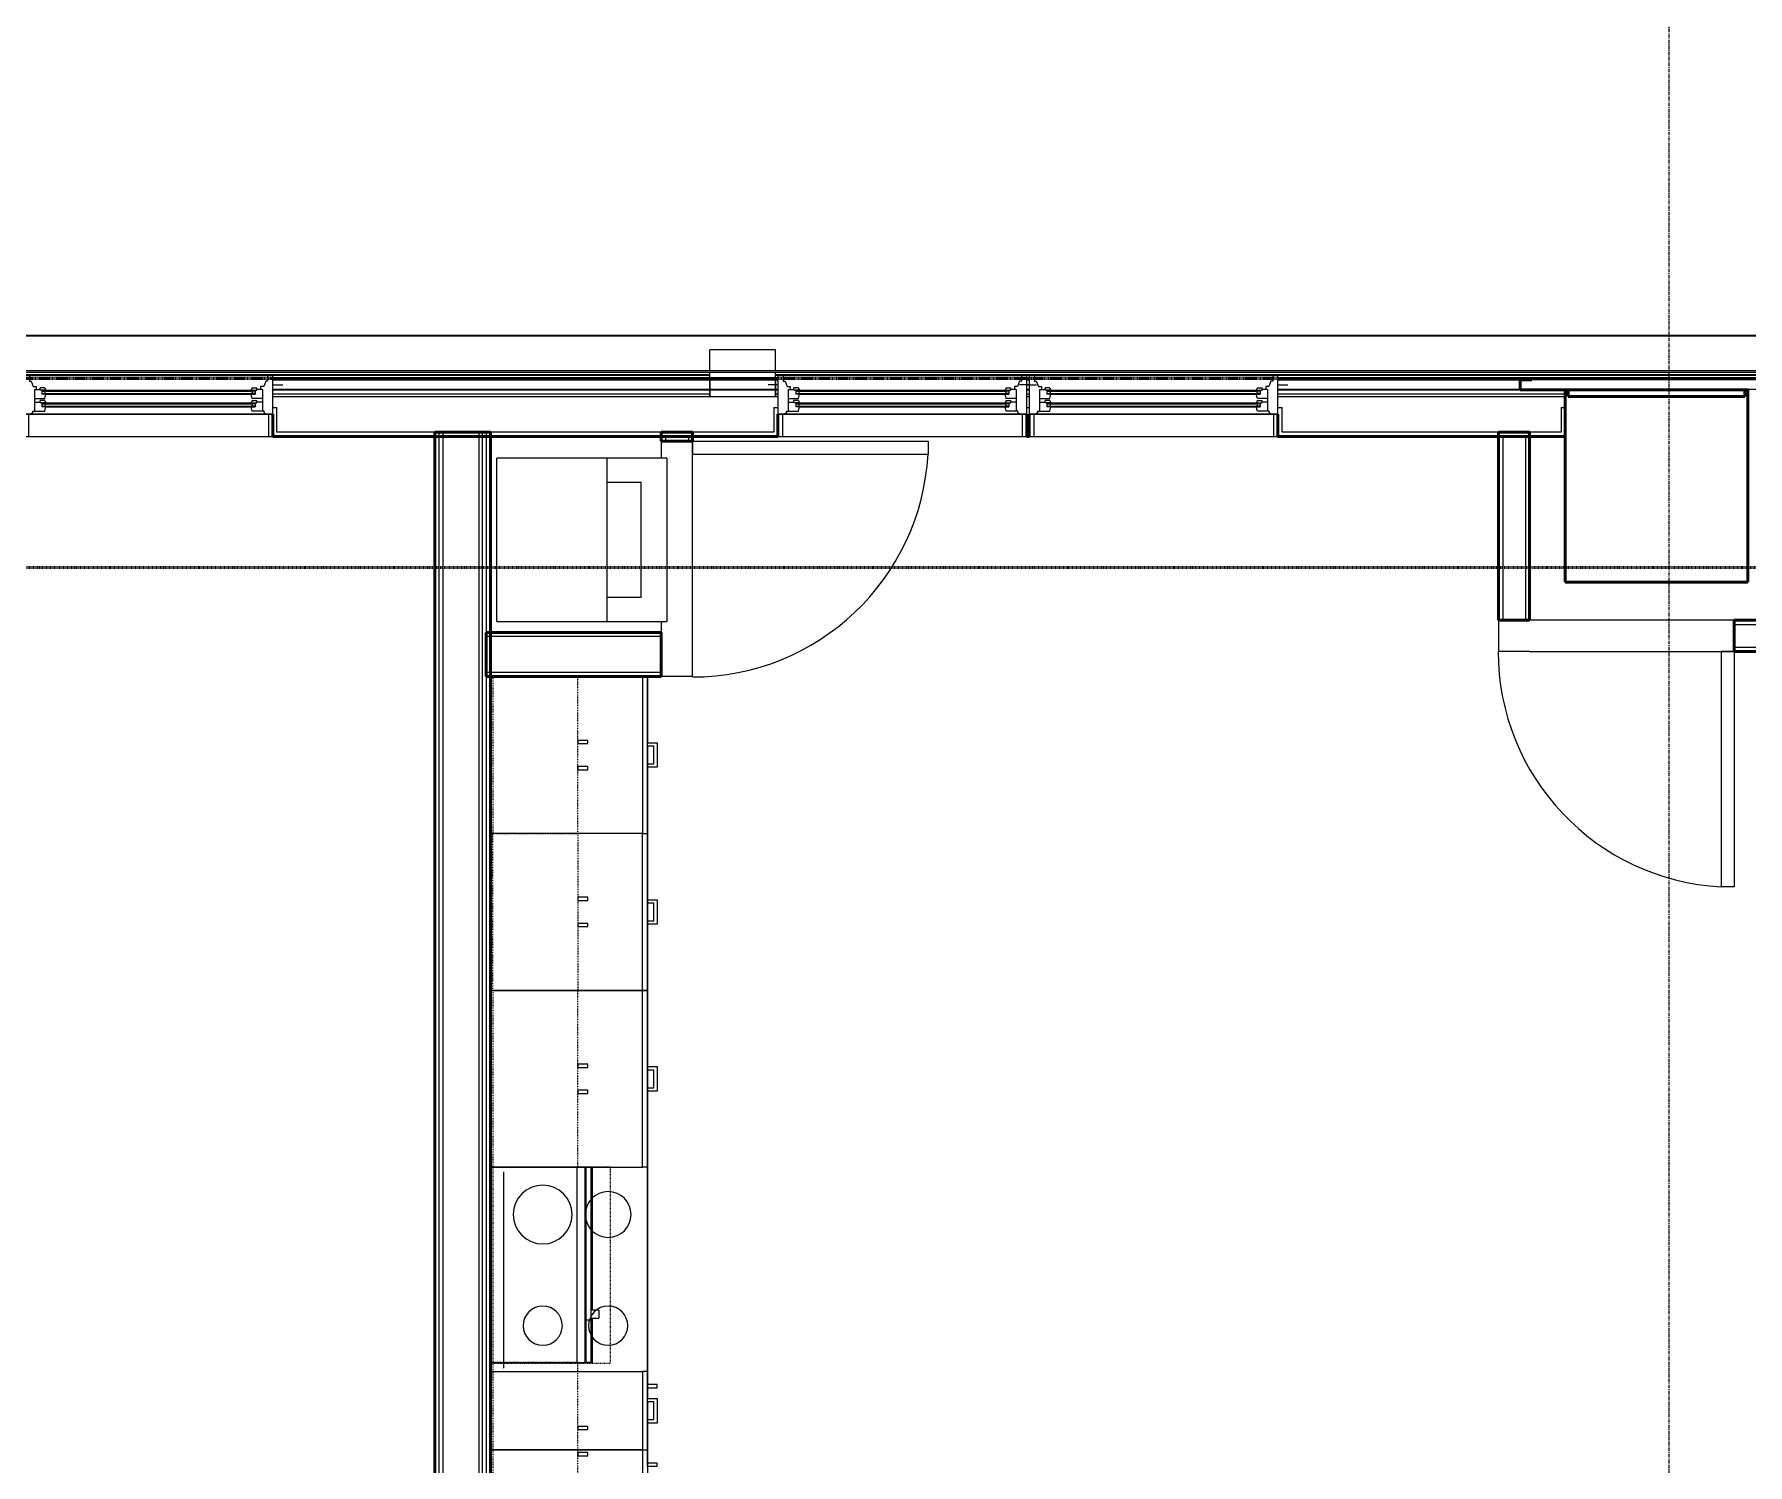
# Model space of a CAD drawing. Header units: inches. Extents: x -4218 to -1830, y 9767 to 12426.
# Drawn here: x -3404.2 to -3142.3, y 11952.5 to 12171.2 of the extents above; entities that cross this region are included whole.
import ezdxf

# ---------------------------------------------------------------- set-up
doc = ezdxf.new("R2010")
doc.units = ezdxf.units.IN
doc.header["$MEASUREMENT"] = 0
for name, pattern in [('Dash', [0.25, 0.125, -0.125]), ('Dash 1_16_', [0.125, 0.0625, -0.0625]), ('Grid Line 1_2_', [0.875, 0.5, -0.125, 0.125, -0.125]), ('Overhead', [0.15625, 0.09375, -0.0625])]:
    doc.linetypes.add(name, pattern=pattern)
for name, color, linetype, lineweight in [('0-1', 7, 'Continuous', 5), ('0-2', 10, 'Continuous', 9), ('A-DOOR-1', 10, 'Continuous', 9), ('A-DOOR-2', 50, 'Continuous', 20), ('A-GENM', 5, 'Continuous', 9), ('A-GENM-6', 5, 'Continuous', 50), ('A-GLAZ-1', 151, 'Continuous', 9), ('A-GLAZ-2', 151, 'Continuous', 20), ('A-GLAZ-3', 151, 'Continuous', 50), ('A-WALL', 113, 'Continuous', 13), ('A-WALL-1', 7, 'Continuous', 50), ('A-WALL-2', 250, 'Continuous', 13), ('A-WALL-3', 10, 'Continuous', 9), ('A-WALL-4', 252, 'Continuous', 9), ('A-WALL-7', 113, 'Continuous', 9), ('A-WALL-8', 113, 'Continuous', 50), ('C-PROP-LINE-1', 91, 'Dash 1_16_', 50), ('I-WALL-1', 7, 'Continuous', 50), ('P-SANR-FIXT-1', 10, 'Continuous', 9), ('Q-CASE-1', 253, 'Continuous', 9), ('Q-CASE-2', 252, 'Continuous', 9), ('Q-CASE-3', 10, 'Continuous', 9), ('Q-CASE-4', 252, 'Dash', 9), ('Q-CASE-5', 253, 'Dash', 9), ('Q-CASE-6', 254, 'Continuous', 9), ('Q-SPCQ-1', 10, 'Continuous', 9), ('Q-SPCQ-2', 91, 'Overhead', 9), ('S-GRID-1', 1, 'Grid Line 1_2_', 9)]:
    doc.layers.add(name, color=color, linetype=linetype, lineweight=lineweight)

# ---------------------------------------------------------------- blocks, each defined once
blk = doc.blocks.new('SWING - SINGLE - FLUSH - 36_ x 80_ - OFFSET PIVOT DOOR AT MAGIC PAK AND WASHER_DRYER-3199415-BACKGROUND - RCP - 3RD FLOOR')
at = {"layer": 'A-DOOR-1'}
blk.add_arc((18, -2.37), 36.07, 180, 266.8211, dxfattribs=at)
at = {"layer": 'A-DOOR-2'}
for p, q in [((16, -2.37), (16, -38.39)), ((18, -2.37), (16, -2.37)), ((18, -2.37), (18, -38.39)), ((18, -38.39), (16, -38.39))]:
    blk.add_line(p, q, dxfattribs=at)
blk = doc.blocks.new('Range - 24_ x 30_-2806124-BACKGROUND - RCP - 3RD FLOOR')
at = {"layer": 'Q-SPCQ-1'}
blk.add_line((0, -22), (30, -22), dxfattribs=at)
for centre, radius, start, end in [((6.5, -6), 3.5, 360, 180), ((23.5, -6), 3, 0, 180), ((6.5, -6), 3.5, 180, 0), ((23.5, -6), 3, 180, 0), ((6.5, -16), 4.5, 0, 180), ((23.5, -16), 3, 360, 180), ((6.5, -16), 4.5, 180, 0), ((23.5, -16), 3, 180, 0)]:
    blk.add_arc(centre, radius, start, end, dxfattribs=at)
blk = doc.blocks.new('Stacked Washer and Dryer - 26_x25_ - Private-1372850-BACKGROUND - RCP - 3RD FLOOR')
at = {"layer": 'P-SANR-FIXT-1'}
for p, q in [((26, 12.5), (0, 12.5)), ((0, -12.5), (0, 12.5)), ((16.90625, -12.5), (16.90625, 12.5)), ((26, 12.5), (26, -12.5)), ((22.09375, 8.75), (16.90625, 8.75)), ((22.09375, -8.75), (22.09375, 8.75)), ((16.90625, -8.75), (22.09375, -8.75)), ((0, -12.5), (26, -12.5))]:
    blk.add_line(p, q, dxfattribs=at)
blk = doc.blocks.new('30quot_MicrowaveVent_11166 - 70cm miele oven-V12-BACKGROUND - RCP - 3RD FLOOR')
at = {"layer": 'Q-CASE-1'}
for p, q in [((-14.2, 0.38), (-14.2, 0)), ((15.68, 0), (15.68, 0.38))]:
    blk.add_line(p, q, dxfattribs=at)
at = {"layer": 'Q-CASE-2'}
for p, q in [((8.88, 16.6), (7.69, 16.6)), ((7.69, 16.55), (7.69, 15.39)), ((8.88, 15.39), (8.88, 16.55)), ((7.69, 15.6), (-14.2, 15.6)), ((-14.2, 15.6), (-14.2, 15.39)), ((9.18, 15.39), (-14.2, 15.39)), ((-14.2, 15.39), (-14.2, 14.61)), ((-14.2, 14.61), (9.18, 14.61)), ((-14.2, 14.49), (-14.2, 13.23)), ((15.68, 14.49), (-14.2, 14.49)), ((-14.2, 13.23), (-14.2, 0.38)), ((-14.2, 13.23), (15.68, 13.23)), ((15.68, 15.6), (8.88, 15.6)), ((9.18, 15.39), (9.18, 14.61)), ((15.68, 15.39), (9.18, 15.39)), ((9.18, 15.39), (9.18, 14.61)), ((9.18, 14.61), (15.68, 14.61)), ((15.68, 15.39), (15.68, 15.6)), ((15.68, 15.39), (15.68, 14.61)), ((15.68, 13.23), (15.68, 14.49)), ((15.68, 0.38), (15.68, 13.23))]:
    blk.add_line(p, q, dxfattribs=at)
at = {"layer": 'Q-CASE-6'}
blk.add_line((-14.2, 0), (15.68, 0), dxfattribs=at)
blk = doc.blocks.new('Base Cabinet 3 Drawer 230 - Base Cabinet 3 Drawer 230 27_-2602705-BACKGROUND - RCP - 3RD FLOOR')
at = {"layer": 'Q-CASE-3'}
for p, q in [((-12.76, 24), (14.24, 24)), ((-12.76, 23.25), (-12.76, 24)), ((-1.14, 24), (-1.14, 25.5)), ((-1.14, 25.5), (2.61, 25.5)), ((-1.14, 24), (-0.64, 24)), ((2.11, 25), (-0.64, 25)), ((-0.64, 24), (-0.64, 25)), ((2.11, 24), (2.11, 25)), ((2.61, 24), (2.11, 24)), ((2.61, 25.5), (2.61, 24)), ((14.24, 24), (14.24, 23.25)), ((14.24, 23.25), (-12.76, 23.25)), ((-12.76, 23.25), (-12.76, 0)), ((14.24, 0), (14.24, 23.25)), ((-12.76, 0), (14.24, 0))]:
    blk.add_line(p, q, dxfattribs=at)
blk = doc.blocks.new('Base Cabinet 3 Drawer 230 - Base Cabinet 3 Drawer 230 24_-2578604-BACKGROUND - RCP - 3RD FLOOR')
at = {"layer": 'Q-CASE-3'}
for p, q in [((-11.26, 24), (12.74, 24)), ((-11.26, 23.25), (-11.26, 24)), ((-1.14, 24), (-1.14, 25.5)), ((-1.14, 25.5), (2.61, 25.5)), ((-1.14, 24), (-0.64, 24)), ((2.11, 25), (-0.64, 25)), ((-0.64, 24), (-0.64, 25)), ((2.11, 24), (2.11, 25)), ((2.61, 24), (2.11, 24)), ((2.61, 25.5), (2.61, 24)), ((12.74, 24), (12.74, 23.25)), ((12.74, 23.25), (-11.26, 23.25)), ((-11.26, 23.25), (-11.26, 0)), ((12.74, 0), (12.74, 23.25)), ((-11.26, 0), (12.74, 0))]:
    blk.add_line(p, q, dxfattribs=at)
blk = doc.blocks.new('Single Door 1 Drawer 211 - 211 Base Cabinet Single Door1 Drawer 12_-2706434-BACKGROUND - RCP - 3RD FLOOR')
at = {"layer": 'Q-CASE-3'}
for p, q in [((-11.26, -23.25), (-11.26, 0)), ((-11.26, 0), (0.74, 0)), ((0.74, 0), (0.74, -23.25)), ((-11.26, -23.25), (-11.26, -24)), ((0.74, -23.25), (-11.26, -23.25)), ((0.74, -24), (0.74, -23.25)), ((-11.26, -24), (0.74, -24)), ((-6.64, -24), (-7.14, -24)), ((-7.14, -25.5), (-7.14, -24)), ((-3.39, -25.5), (-7.14, -25.5)), ((-6.64, -25), (-6.64, -24)), ((-6.64, -25), (-3.89, -25)), ((-3.89, -25), (-3.89, -24)), ((-3.89, -24), (-3.39, -24)), ((-3.39, -24), (-3.39, -25.5)), ((-1.27, -24), (-1.76, -24)), ((-1.76, -24), (-1.76, -25.5)), ((-1.76, -25.5), (-1.27, -25.5)), ((-1.27, -25.5), (-1.27, -24))]:
    blk.add_line(p, q, dxfattribs=at)
blk = doc.blocks.new('Base Cabinet Corner 197 - Base Cabinet Corner 197-2565125-BACKGROUND - RCP - 3RD FLOOR')
at = {"layer": 'Q-CASE-3'}
for p, q in [((-23.26, 0), (12.74, 0)), ((-23.26, -36), (-23.26, 0)), ((12.74, 0), (12.74, -24)), ((0.74, -23.25), (0.74, -36)), ((12.74, -23.25), (0.74, -23.25)), ((0.74, -23.25), (0.74, -24)), ((0.74, -24), (0.74, -36)), ((12.74, -24), (0.74, -24)), ((10.73, -24), (10.24, -24)), ((10.24, -24), (10.24, -25.5)), ((10.24, -25.5), (10.73, -25.5)), ((10.73, -25.5), (10.73, -24)), ((2.23, -33.51), (0.73, -33.51)), ((0.73, -33.51), (0.73, -34)), ((0.73, -34), (2.23, -34)), ((2.23, -34), (2.23, -33.51)), ((0.74, -36), (-23.26, -36))]:
    blk.add_line(p, q, dxfattribs=at)
blk = doc.blocks.new('Base Cabinet 3 Drawer 230 - Base Cabinet 3 Drawer 230 24_-2554933-BACKGROUND - RCP - 3RD FLOOR')
at = {"layer": 'Q-CASE-3'}
for p, q in [((-11.26, -23.25), (-11.26, 0)), ((-11.26, 0), (12.74, 0)), ((12.74, 0), (12.74, -23.25)), ((-11.26, -23.25), (-11.26, -24)), ((12.74, -23.25), (-11.26, -23.25)), ((12.74, -24), (12.74, -23.25)), ((-11.26, -24), (12.74, -24)), ((-0.64, -24), (-1.14, -24)), ((-1.14, -25.5), (-1.14, -24)), ((2.61, -25.5), (-1.14, -25.5)), ((-0.64, -25), (-0.64, -24)), ((-0.64, -25), (2.11, -25)), ((2.11, -25), (2.11, -24)), ((2.11, -24), (2.61, -24)), ((2.61, -24), (2.61, -25.5))]:
    blk.add_line(p, q, dxfattribs=at)
blk = doc.blocks.new('300 Series Wall Hung Cabinet_302 - 27_ X 24_-2768166-BACKGROUND - RCP - 3RD FLOOR')
at = {"layer": 'Q-CASE-2'}
for p, q in [((-1.76, -13.19), (-2.25, -13.19)), ((-2.25, -13.19), (-2.25, -14.69)), ((-2.25, -14.69), (-1.76, -14.69)), ((-1.76, -14.69), (-1.76, -13.19)), ((2.24, -13.19), (1.75, -13.19)), ((1.75, -13.19), (1.75, -14.69)), ((1.75, -14.69), (2.24, -14.69)), ((2.24, -14.69), (2.24, -13.19))]:
    blk.add_line(p, q, dxfattribs=at)
at = {"layer": 'Q-CASE-4'}
for p, q in [((-13.5, -0.19), (-13.5, -13.19)), ((13.5, -13.19), (13.5, -0.19)), ((-13.5, -13.19), (13.5, -13.19))]:
    blk.add_line(p, q, dxfattribs=at)
at = {"layer": 'Q-CASE-5'}
blk.add_line((13.5, -0.19), (-13.5, -0.19), dxfattribs=at)
blk = doc.blocks.new('300 Series Wall Hung Cabinet_302 - 24_ X 24_-2590484-BACKGROUND - RCP - 3RD FLOOR')
at = {"layer": 'Q-CASE-2'}
for p, q in [((-1.76, 14.69), (-2.25, 14.69)), ((-2.25, 14.69), (-2.25, 13.19)), ((-2.25, 13.19), (-1.76, 13.19)), ((-1.76, 13.19), (-1.76, 14.69)), ((2.24, 14.69), (1.75, 14.69)), ((1.75, 14.69), (1.75, 13.19)), ((1.75, 13.19), (2.24, 13.19)), ((2.24, 13.19), (2.24, 14.69))]:
    blk.add_line(p, q, dxfattribs=at)
at = {"layer": 'Q-CASE-4'}
for p, q in [((-12, 0.19), (-12, 13.19)), ((-12, 13.19), (12, 13.19)), ((12, 13.19), (12, 0.19))]:
    blk.add_line(p, q, dxfattribs=at)
at = {"layer": 'Q-CASE-5'}
blk.add_line((12, 0.19), (-12, 0.19), dxfattribs=at)
blk = doc.blocks.new('300 Series Wall Hung Cabinet_302 - 24_ X 24_-V73-BACKGROUND - RCP - 3RD FLOOR')
at = {"layer": 'Q-CASE-2'}
for p, q in [((-1.76, -13.19), (-2.25, -13.19)), ((-2.25, -13.19), (-2.25, -14.69)), ((-2.25, -14.69), (-1.76, -14.69)), ((-1.76, -14.69), (-1.76, -13.19)), ((2.24, -13.19), (1.75, -13.19)), ((1.75, -13.19), (1.75, -14.69)), ((1.75, -14.69), (2.24, -14.69)), ((2.24, -14.69), (2.24, -13.19))]:
    blk.add_line(p, q, dxfattribs=at)
at = {"layer": 'Q-CASE-4'}
for p, q in [((-12, -0.19), (-12, -13.19)), ((12, -13.19), (12, -0.19)), ((-12, -13.19), (12, -13.19))]:
    blk.add_line(p, q, dxfattribs=at)
at = {"layer": 'Q-CASE-5'}
blk.add_line((12, -0.19), (-12, -0.19), dxfattribs=at)
blk = doc.blocks.new('300 Series Wall Hung Cabinet_302 - 24_ X 24_-V75-BACKGROUND - RCP - 3RD FLOOR')
at = {"layer": 'Q-CASE-2'}
for p, q in [((-1.76, -13.19), (-2.25, -13.19)), ((-2.25, -13.19), (-2.25, -14.69)), ((-2.25, -14.69), (-1.76, -14.69)), ((-1.76, -14.69), (-1.76, -13.19)), ((2.24, -13.19), (1.75, -13.19)), ((1.75, -13.19), (1.75, -14.69)), ((1.75, -14.69), (2.24, -14.69)), ((2.24, -14.69), (2.24, -13.19))]:
    blk.add_line(p, q, dxfattribs=at)
at = {"layer": 'Q-CASE-4'}
for p, q in [((-12, -0.19), (-12, -13.19)), ((-12, -13.19), (12, -13.19))]:
    blk.add_line(p, q, dxfattribs=at)
at = {"layer": 'Q-CASE-5'}
for p, q in [((12, -0.19), (-12, -0.19)), ((12, -13.19), (12, -0.19))]:
    blk.add_line(p, q, dxfattribs=at)
blk = doc.blocks.new('Range_Hood_386 - 30_ Wide-V80-BACKGROUND - RCP - 3RD FLOOR')
at = {"layer": 'Q-SPCQ-2'}
for p, q in [((15, 6), (-15, 6)), ((-15, 6), (-15, -12)), ((15, -12), (15, 6)), ((-15, -12), (15, -12))]:
    blk.add_line(p, q, dxfattribs=at)
blk = doc.blocks.new('CTR - 1st Phase - Unit Layouts_rvt-1-BACKGROUND - RCP - 3RD FLOOR')
at = {"layer": 'A-WALL-1'}
for p, q in [((-3308.35, 12109), (-3308.35, 12110.34)), ((-3308.35, 12110.34), (-3307.72, 12110.34)), ((-3303.6, 12109), (-3308.35, 12109)), ((-3307.72, 12110.34), (-3304.22, 12110.34)), ((-3304.22, 12110.34), (-3303.6, 12110.34)), ((-3303.6, 12110.34), (-3303.6, 12109)), ((-3180.4, 12081.6), (-3180.4, 12110.34)), ((-3180.4, 12110.34), (-3179.77, 12110.34)), ((-3179.77, 12110.34), (-3176.27, 12110.34)), ((-3176.27, 12110.34), (-3175.65, 12110.34)), ((-3175.65, 12110.34), (-3175.65, 12081.6)), ((-3335.1, 12079.75), (-3308.35, 12079.75)), ((-3335.1, 12073), (-3335.1, 12079.75)), ((-3308.35, 12079.75), (-3308.35, 12073)), ((-3175.65, 12081.6), (-3180.4, 12081.6)), ((-3144.4, 12076.85), (-3144.4, 12081.6)), ((-3144.4, 12081.6), (-3140.12, 12081.6)), ((-3140.12, 12076.85), (-3144.4, 12076.85)), ((-3308.35, 12073), (-3335.1, 12073))]:
    blk.add_line(p, q, dxfattribs=at)
at = {"layer": 'A-WALL-2'}
for p, q in [((-3307.72, 12109.71), (-3304.22, 12109.71)), ((-3307.72, 12109.71), (-3307.72, 12109)), ((-3304.22, 12109.71), (-3304.22, 12109)), ((-3179.77, 12109.71), (-3179.77, 12081.6)), ((-3179.77, 12109.71), (-3176.27, 12109.71)), ((-3176.27, 12109.71), (-3176.27, 12081.6)), ((-3144.4, 12080.97), (-3140.75, 12080.97)), ((-3308.35, 12079.13), (-3335.1, 12079.13)), ((-3144.4, 12077.47), (-3140.75, 12077.47)), ((-3308.35, 12073.63), (-3335.1, 12073.63))]:
    blk.add_line(p, q, dxfattribs=at)
at = {"layer": 'A-WALL-3'}
for p, q in [((-3308.35, 12109), (-3308.35, 12106.4)), ((-3303.6, 12073), (-3303.6, 12109)), ((-3308.35, 12081.4), (-3308.35, 12079.75)), ((-3180.4, 12081.6), (-3180.4, 12076.85)), ((-3144.4, 12081.6), (-3175.65, 12081.6)), ((-3175.65, 12076.85), (-3180.4, 12076.85)), ((-3175.65, 12076.85), (-3144.4, 12076.85)), ((-3303.6, 12073), (-3308.35, 12073))]:
    blk.add_line(p, q, dxfattribs=at)
at = {"layer": 'A-WALL-4'}
for p, q in [((-3303.6, 12109), (-3308.35, 12109)), ((-3308.35, 12079.75), (-3308.35, 12073)), ((-3175.65, 12081.6), (-3180.4, 12081.6)), ((-3144.4, 12076.85), (-3144.4, 12081.6))]:
    blk.add_line(p, q, dxfattribs=at)
at = {"layer": 'A-WALL-7'}
for p, q in [((-3334.47, 12073), (-3334.47, 11918.75)), ((-3310.47, 12073), (-3334.47, 12073)), ((-3334.47, 11918.75), (-3334.47, 12073)), ((-3334.47, 12073), (-3310.47, 12073)), ((-3310.47, 12062.88), (-3310.47, 12073)), ((-3310.47, 12073), (-3310.47, 12062.88)), ((-3310.47, 12062.38), (-3310.47, 12062.88)), ((-3310.47, 12059.63), (-3310.47, 12062.38)), ((-3310.47, 12062.38), (-3310.47, 12059.63)), ((-3310.47, 12059.13), (-3310.47, 12059.63)), ((-3310.47, 12038.88), (-3310.47, 12059.13)), ((-3310.47, 12059.13), (-3310.47, 12038.88)), ((-3310.47, 12038.38), (-3310.47, 12038.88)), ((-3310.47, 12035.63), (-3310.47, 12038.38)), ((-3310.47, 12038.38), (-3310.47, 12035.63)), ((-3310.47, 12035.13), (-3310.47, 12035.63)), ((-3310.47, 12013.38), (-3310.47, 12035.13)), ((-3310.47, 12035.13), (-3310.47, 12013.38)), ((-3310.47, 12012.88), (-3310.47, 12013.38)), ((-3310.47, 12010.13), (-3310.47, 12012.88)), ((-3310.47, 12012.88), (-3310.47, 12010.13)), ((-3310.47, 12009.63), (-3310.47, 12010.13)), ((-3310.47, 11964.73), (-3310.47, 12009.63)), ((-3310.47, 12009.63), (-3310.47, 11964.73)), ((-3310.47, 11964.25), (-3310.47, 11964.73)), ((-3310.47, 11962.62), (-3310.47, 11964.25)), ((-3310.47, 11964.25), (-3310.47, 11962.62)), ((-3310.47, 11962.12), (-3310.47, 11962.62)), ((-3310.47, 11959.37), (-3310.47, 11962.12)), ((-3310.47, 11962.12), (-3310.47, 11959.37)), ((-3310.47, 11958.87), (-3310.47, 11959.37)), ((-3310.47, 11952.73), (-3310.47, 11958.87)), ((-3310.47, 11958.87), (-3310.47, 11952.73)), ((-3310.47, 11952.25), (-3310.47, 11952.73))]:
    blk.add_line(p, q, dxfattribs=at)
at = {"layer": '0-2'}
for name, p, rotation in [('SWING - SINGLE - FLUSH - 36_ x 80_ - OFFSET PIVOT DOOR AT MAGIC PAK AND WASHER_DRYER-3199415-BACKGROUND - RCP - 3RD FLOOR', (-3305.97, 12091), 89.9999999999749), ('Base Cabinet 3 Drawer 230 - Base Cabinet 3 Drawer 230 24_-2554933-BACKGROUND - RCP - 3RD FLOOR', (-3334.47, 12060.26), 89.99999999994918), ('300 Series Wall Hung Cabinet_302 - 24_ X 24_-V75-BACKGROUND - RCP - 3RD FLOOR', (-3334.29, 12061), 89.99999999999456), ('Base Cabinet 3 Drawer 230 - Base Cabinet 3 Drawer 230 24_-2578604-BACKGROUND - RCP - 3RD FLOOR', (-3334.47, 12037.74), 270.0000000000388), ('300 Series Wall Hung Cabinet_302 - 24_ X 24_-2590484-BACKGROUND - RCP - 3RD FLOOR', (-3334.29, 12037), 269.9999999999945), ('Base Cabinet 3 Drawer 230 - Base Cabinet 3 Drawer 230 27_-2602705-BACKGROUND - RCP - 3RD FLOOR', (-3334.47, 12012.24), 270.0000000000388), ('300 Series Wall Hung Cabinet_302 - 27_ X 24_-2768166-BACKGROUND - RCP - 3RD FLOOR', (-3334.29, 12011.5), 89.99999999999456), ('30quot_MicrowaveVent_11166 - 70cm miele oven-V12-BACKGROUND - RCP - 3RD FLOOR', (-3334.47, 11983.8), 269.9999999999933), ('Range_Hood_386 - 30_ Wide-V80-BACKGROUND - RCP - 3RD FLOOR', (-3322.1, 11983), 269.9999999999571), ('Range - 24_ x 30_-2806124-BACKGROUND - RCP - 3RD FLOOR', (-3310.47, 11997.25), 270.0000000000229), ('Single Door 1 Drawer 211 - 211 Base Cabinet Single Door1 Drawer 12_-2706434-BACKGROUND - RCP - 3RD FLOOR', (-3334.47, 11966.01), 89.99999999994918), ('300 Series Wall Hung Cabinet_302 - 24_ X 24_-V73-BACKGROUND - RCP - 3RD FLOOR', (-3334.29, 11956.12), 89.99999999999456), ('Base Cabinet Corner 197 - Base Cabinet Corner 197-2565125-BACKGROUND - RCP - 3RD FLOOR', (-3334.47, 11942.01), 89.99999999994854)]:
    blk.add_blockref(name, p, dxfattribs=dict(at, rotation=rotation))
for name, p in [('Stacked Washer and Dryer - 26_x25_ - Private-1372850-BACKGROUND - RCP - 3RD FLOOR', (-3333.51, 12093.9)), ('SWING - SINGLE - FLUSH - 36_ x 80_ - OFFSET PIVOT DOOR AT MAGIC PAK AND WASHER_DRYER-3199415-BACKGROUND - RCP - 3RD FLOOR', (-3162.4, 12079.22))]:
    blk.add_blockref(name, p, dxfattribs=at)
blk = doc.blocks.new('CTR - 1st Phase - Common Walls_rvt-1-BACKGROUND - RCP - 3RD FLOOR')
at = {"layer": 'A-WALL-2'}
for p, q in [((-3342.35, 12110.34), (-3342.35, 11725.36)), ((-3341.72, 12110.34), (-3341.72, 11725.36)), ((-3336.22, 12110.34), (-3336.22, 11725.36)), ((-3335.72, 12110.34), (-3335.72, 11725.36)), ((-3335.1, 12110.34), (-3335.1, 11725.36))]:
    blk.add_line(p, q, dxfattribs=at)
at = {"layer": 'I-WALL-1'}
for p, q in [((-3342.97, 11849.86), (-3342.97, 12110.34)), ((-3342.97, 12110.34), (-3334.47, 12110.34)), ((-3334.47, 12110.34), (-3334.47, 11725.36))]:
    blk.add_line(p, q, dxfattribs=at)
blk = doc.blocks.new('Basic Wall _ EXT - FIBER CEMENT - LARGE - ___-2162455-BACKGROUND - RCP - 3RD FLOOR')
at = {"layer": 'A-WALL-7'}
for p, q in [((-2177.12, 12119.5), (-3861.63, 12119.5)), ((-2177.12, 12119.5), (-3861.63, 12119.5)), ((-2177.12, 12119.48), (-3861.62, 12119.48)), ((-2177.12, 12119.46), (-3861.6, 12119.46)), ((-2177.12, 12119.46), (-3861.6, 12119.46)), ((-2177.12, 12119.46), (-3861.59, 12119.46)), ((-3738.82, 12119.8), (-2067.55, 12119.8)), ((-3290.54, 12116.87), (-3367.71, 12116.87)), ((-3290.54, 12116.87), (-3367.71, 12116.87)), ((-3367.71, 12116.84), (-3290.54, 12116.84)), ((-3290.54, 12116.84), (-3367.71, 12116.84)), ((-3252.51, 12116.84), (-3252.14, 12116.84)), ((-3252.14, 12116.84), (-3252.51, 12116.84)), ((-3252.14, 12116.87), (-3252.5, 12116.87)), ((-3252.14, 12116.87), (-3252.5, 12116.87)), ((-3177.09, 12116.87), (-3214.11, 12116.87)), ((-3177.09, 12116.87), (-3214.11, 12116.87)), ((-3214.11, 12116.84), (-3177.09, 12116.84)), ((-3177.09, 12116.84), (-3214.11, 12116.84)), ((-3097.16, 12116.87), (-3177.09, 12116.87)), ((-3097.16, 12116.87), (-3177.09, 12116.87)), ((-3177.09, 12116.84), (-3170.2, 12116.84)), ((-3170.2, 12116.84), (-3177.09, 12116.84)), ((-3169.76, 12116.84), (-3170.2, 12116.84)), ((-3142.76, 12116.84), (-3169.76, 12116.84)), ((-3142.32, 12116.84), (-3142.76, 12116.84))]:
    blk.add_line(p, q, dxfattribs=at)
blk = doc.blocks.new('Basic Wall _ EXT - FIBER CEMENT - SMALL - ___-2145929-BACKGROUND - RCP - 3RD FLOOR')
at = {"layer": 'A-WALL-7'}
for p, q in [((-3055.05, 12125.15), (-3603.61, 12125.15)), ((-3055.05, 12125.15), (-3603.61, 12125.15)), ((-3603.61, 12125.07), (-3055.05, 12125.07)), ((-3055.05, 12125.07), (-3603.61, 12125.07)), ((-3300.91, 12119.12), (-3549.34, 12119.12)), ((-3300.91, 12119.05), (-3549.34, 12119.05)), ((-3300.91, 12118.59), (-3367.71, 12118.59)), ((-3300.91, 12118.59), (-3367.71, 12118.59)), ((-3300.91, 12118.59), (-3367.71, 12118.59)), ((-3057.93, 12119.12), (-3290.91, 12119.12)), ((-3057.93, 12119.05), (-3290.91, 12119.05)), ((-3290.54, 12118.59), (-3290.91, 12118.59)), ((-3290.54, 12118.59), (-3290.91, 12118.59)), ((-3290.54, 12118.59), (-3290.91, 12118.59)), ((-3252.14, 12118.59), (-3252.51, 12118.59)), ((-3252.14, 12118.59), (-3252.51, 12118.59)), ((-3252.14, 12118.59), (-3252.51, 12118.59)), ((-3060.14, 12118.59), (-3214.11, 12118.59)), ((-3060.14, 12118.59), (-3214.11, 12118.59)), ((-3060.14, 12118.59), (-3214.11, 12118.59)), ((-3300.91, 12116.17), (-3367.71, 12116.17)), ((-3300.91, 12116.17), (-3367.71, 12116.17)), ((-3290.54, 12116.17), (-3290.91, 12116.17)), ((-3290.54, 12116.17), (-3290.91, 12116.17)), ((-3252.14, 12116.17), (-3252.51, 12116.17)), ((-3252.14, 12116.17), (-3252.51, 12116.17)), ((-3170.2, 12116.17), (-3214.11, 12116.17)), ((-3170.2, 12116.17), (-3214.11, 12116.17))]:
    blk.add_line(p, q, dxfattribs=at)
blk = doc.blocks.new('Window-Double_Hung-Andersen-400_Series-Tilt_Wash - DOUBLE HUNG - COTTAGE - 3RD FLOOR-2888224-BACKGROUND - RCP - 3RD FLOOR')
at = {"layer": 'A-GLAZ-1'}
for p, q in [((-15.7, 2.62), (15.7, 2.62)), ((-16.29, 2.5), (-15.7, 2.5)), ((-16.29, 2.12), (-15.7, 2.12)), ((-16.29, 0.56), (-15.7, 0.56)), ((-16.29, 0.19), (-15.7, 0.19)), ((-15.82, 2.5), (-15.82, 2.12)), ((-15.82, 0.56), (-15.82, 0.19)), ((-15.7, 2.5), (15.7, 2.5)), ((-15.7, 2.12), (15.7, 2.12)), ((-15.7, 2), (15.7, 2)), ((-15.7, 0.69), (15.7, 0.69)), ((-15.7, 0.56), (15.7, 0.56)), ((-15.7, 0.19), (15.7, 0.19)), ((-15.7, 0.06), (15.7, 0.06)), ((16.29, 2.5), (15.7, 2.5)), ((16.29, 2.12), (15.7, 2.12)), ((16.29, 0.56), (15.7, 0.56)), ((16.29, 0.19), (15.7, 0.19)), ((15.82, 2.5), (15.82, 2.12)), ((15.82, 0.56), (15.82, 0.19)), ((-19.01, -2.44), (-19.01, -3.94)), ((-19.01, -2.44), (-18.95, -2.44)), ((18.95, -1.06), (-18.95, -1.06)), ((-18.95, -1.06), (-18.95, -4.44)), ((-18.32, -1.06), (-18.32, -4.44)), ((18.32, -1.06), (18.32, -4.44)), ((18.95, -4.44), (18.95, -1.06)), ((18.95, -2.44), (19.01, -2.44)), ((19.01, -3.94), (19.01, -2.44)), ((-19.01, -3.94), (-18.95, -3.94)), ((-18.95, -4.44), (18.95, -4.44)), ((18.95, -3.94), (19.01, -3.94))]:
    blk.add_line(p, q, dxfattribs=at)
at = {"layer": 'A-GLAZ-2'}
for p, q in [((-19.01, 3.44), (-20.51, 3.44)), ((19.01, 4.81), (-19.01, 4.81)), ((-19.01, 4.81), (-19.01, -1.06)), ((-18.2, 4.81), (-18.2, 4)), ((-18.2, 4), (-17.92, 4)), ((-17.92, 4), (-17.61, 3.19)), ((-17.61, 3.19), (-17.14, 3.19)), ((-17.42, 2.75), (-16.57, 2.75)), ((-17.42, 2.75), (-17.42, -0.56)), ((-17.14, 3.19), (-17.14, 2.75)), ((-15.86, 2.97), (-16.57, 2.97)), ((-16.57, 2.62), (-16.57, 2.97)), ((-15.7, 2.62), (-16.57, 2.62)), ((-16.29, 2.62), (-16.29, 2)), ((-15.86, 2.97), (-15.7, 2.62)), ((15.86, 2.97), (15.7, 2.62)), ((15.7, 2.62), (16.57, 2.62)), ((15.86, 2.97), (16.57, 2.97)), ((16.29, 2.62), (16.29, 2)), ((16.57, 2.62), (16.57, 2.97)), ((17.42, 2.75), (16.57, 2.75)), ((17.14, 3.19), (17.14, 2.75)), ((17.61, 3.19), (17.14, 3.19)), ((17.42, 2.75), (17.42, -0.56)), ((17.92, 4), (17.61, 3.19)), ((18.2, 4), (17.92, 4)), ((18.2, 4.81), (18.2, 4)), ((19.01, -1.06), (19.01, 4.81)), ((19.01, 3.44), (20.51, 3.44)), ((-17.42, 1.37), (-15.86, 1.37)), ((-17.42, 0.81), (-16.57, 0.81)), ((-15.86, 1.03), (-16.57, 1.03)), ((-16.57, 0.69), (-16.57, 1.03)), ((-15.7, 0.69), (-16.57, 0.69)), ((-15.7, 2), (-16.29, 2)), ((-16.29, 0.69), (-16.29, 0.06)), ((-15.7, 0.06), (-16.29, 0.06)), ((-15.86, 1.37), (-15.7, 2)), ((-15.86, 1.03), (-15.7, 0.69)), ((-15.86, -0.56), (-15.7, 0.06)), ((15.7, 2), (16.29, 2)), ((15.86, 1.37), (15.7, 2)), ((15.86, 1.03), (15.7, 0.69)), ((15.7, 0.69), (16.57, 0.69)), ((15.7, 0.06), (16.29, 0.06)), ((15.86, -0.56), (15.7, 0.06)), ((17.42, 1.37), (15.86, 1.37)), ((15.86, 1.03), (16.57, 1.03)), ((16.29, 0.69), (16.29, 0.06)), ((16.57, 0.69), (16.57, 1.03)), ((17.42, 0.81), (16.57, 0.81)), ((-19.01, -1.06), (19.01, -1.06)), ((-17.67, -0.78), (-18, -1.06)), ((-17.67, -0.78), (-17.67, -0.56)), ((-17.67, -0.56), (-15.86, -0.56)), ((17.67, -0.56), (15.86, -0.56)), ((17.67, -0.78), (17.67, -0.56)), ((17.67, -0.78), (18, -1.06))]:
    blk.add_line(p, q, dxfattribs=at)
blk = doc.blocks.new('Family1 - SCUPPER-V112-BACKGROUND - RCP - 3RD FLOOR')
at = {"layer": 'A-GENM'}
for p, q in [((-5, -1.69), (-5, -2.68)), ((5, -1.69), (5, -2.69)), ((-5, -2.69), (-5, -4.18)), ((-5, -4.29), (-5, -4.44)), ((-5, -4.44), (-5, -5.31)), ((5, -2.69), (5, -4.23)), ((5, -4.3), (5, -4.4)), ((5, -4.44), (5, -5.31)), ((-5, -5.31), (-5, -5.46)), ((-5, -5.63), (-5, -8.81)), ((5, -5.31), (5, -5.46)), ((5, -5.63), (5, -8.81)), ((-5, -8.81), (5, -8.81))]:
    blk.add_line(p, q, dxfattribs=at)
blk = doc.blocks.new('Perforated Panel at Magic-Pak - hvac panel - 3rd floor-2505074-BACKGROUND - RCP - 3RD FLOOR')
at = {"layer": 'A-GLAZ-3'}
for p, q in [((-19.01, -4.38), (-19.01, -4.44)), ((19.01, -4.38), (-19.01, -4.38)), ((-19.01, -4.44), (19.01, -4.44)), ((19.01, -4.44), (19.01, -4.38))]:
    blk.add_line(p, q, dxfattribs=at)
blk = doc.blocks.new('V-Series_EWC4_SPVU_RFA_2015 - 2ND AND 3RD FLOOR-2226480-BACKGROUND - RCP - 3RD FLOOR')
at = {"layer": 'A-GENM-6'}
for p, q in [((-3858.97, 11736.15), (-3858.97, 11736.59)), ((-3858.97, 11736.59), (-3829.54, 11736.59)), ((-3858.97, 11735.65), (-3858.97, 11736.15)), ((-3858.97, 11736.15), (-3857.97, 11736.15)), ((-3857.97, 11736.15), (-3858.97, 11736.15)), ((-3857.97, 11736.15), (-3857.97, 11735.65)), ((-3857.97, 11709.15), (-3857.97, 11736.15)), ((-3829.54, 11736.59), (-3829.54, 11708.71)), ((-3858.97, 11709.65), (-3858.97, 11735.65)), ((-3857.97, 11735.65), (-3857.97, 11709.65)), ((-3858.97, 11709.15), (-3858.97, 11709.65)), ((-3857.97, 11709.15), (-3858.97, 11709.15)), ((-3858.97, 11708.71), (-3858.97, 11709.15)), ((-3858.97, 11709.15), (-3857.97, 11709.15)), ((-3829.54, 11708.71), (-3858.97, 11708.71)), ((-3857.97, 11709.65), (-3857.97, 11709.15))]:
    blk.add_line(p, q, dxfattribs=at)
blk = doc.blocks.new('Family - ___-2835860-BACKGROUND - RCP - 3RD FLOOR')
at = {"layer": 'C-PROP-LINE-1'}
blk.add_line((-2636.92, 12118.59), (-3860.72, 12118.59), dxfattribs=at)
blk = doc.blocks.new('Family - ___-2835903-BACKGROUND - RCP - 3RD FLOOR')
at = {"layer": 'C-PROP-LINE-1'}
blk.add_line((-2096.45, 12089.69), (-3831.82, 12089.69), dxfattribs=at)
blk = doc.blocks.new('Family - ___-2835932-BACKGROUND - RCP - 3RD FLOOR')
at = {"layer": 'C-PROP-LINE-1'}
blk.add_line((-2067.55, 12118.59), (-3860.72, 12118.59), dxfattribs=at)

msp = doc.modelspace()

# ---------------------------------------------------------------- linework, layer by layer
at = {"layer": 'A-WALL'}
for p, q in [((-3367.71, 12118.34), (-3290.54, 12118.34)), ((-3367.71, 12116.84), (-3290.54, 12116.84)), ((-3367.71, 12115.84), (-3290.54, 12115.84)), ((-3252.51, 12118.34), (-3252.14, 12118.34)), ((-3252.51, 12116.84), (-3252.14, 12116.84)), ((-3252.51, 12115.84), (-3252.14, 12115.84)), ((-3214.11, 12118.34), (-3177.09, 12118.34)), ((-3214.11, 12116.84), (-3177.09, 12116.84)), ((-3214.11, 12115.84), (-3170.2, 12115.84)), ((-3367.71, 12114.15), (-3367.09, 12114.15)), ((-3367.09, 12110.34), (-3367.09, 12114.15)), ((-3291.16, 12114.15), (-3290.54, 12114.15)), ((-3291.16, 12114.15), (-3291.16, 12110.34)), ((-3252.51, 12114.15), (-3252.14, 12114.15)), ((-3214.11, 12114.15), (-3213.49, 12114.15)), ((-3213.49, 12110.34), (-3213.49, 12114.15)), ((-3170.82, 12114.15), (-3170.2, 12114.15)), ((-3170.82, 12114.15), (-3170.82, 12110.34)), ((-3291.16, 12110.34), (-3367.09, 12110.34)), ((-3170.82, 12110.34), (-3213.49, 12110.34))]:
    msp.add_line(p, q, dxfattribs=at)
at = {"layer": 'A-WALL-7'}
for p, q in [((-3300.91, 12118.56), (-3300.91, 12118.45)), ((-3290.91, 12118.59), (-3290.91, 12118.45)), ((-3300.91, 12118.38), (-3300.91, 12115.84)), ((-3290.91, 12118.33), (-3290.91, 12116.84)), ((-3290.91, 12116.83), (-3290.91, 12115.84)), ((-3137.31, 12118.34), (-3175.34, 12118.34)), ((-3170.2, 12116.84), (-3142.32, 12116.84)), ((-3367.77, 12109.71), (-3367.71, 12109.71)), ((-3290.54, 12109.71), (-3290.47, 12109.71)), ((-3252.51, 12109.71), (-3252.57, 12109.71)), ((-3252.14, 12109.71), (-3252.07, 12109.71)), ((-3214.17, 12109.71), (-3214.11, 12109.71))]:
    msp.add_line(p, q, dxfattribs=at)
at = {"layer": 'A-WALL-8'}
for p, q in [((-3367.71, 12118.59), (-3290.54, 12118.59)), ((-3252.51, 12118.59), (-3252.14, 12118.59)), ((-3214.11, 12118.59), (-3175.34, 12118.59)), ((-3175.34, 12118.59), (-3175.34, 12118.34)), ((-3175.34, 12118.34), (-3177.09, 12118.34)), ((-3177.09, 12118.34), (-3177.09, 12116.84)), ((-3177.09, 12116.84), (-3170.2, 12116.84)), ((-3170.2, 12116.84), (-3170.2, 12109.71)), ((-3367.71, 12109.71), (-3367.71, 12113.09)), ((-3290.54, 12113.09), (-3290.54, 12109.71)), ((-3252.51, 12109.71), (-3252.51, 12113.09)), ((-3252.14, 12113.09), (-3252.14, 12109.71)), ((-3214.11, 12109.71), (-3214.11, 12113.09)), ((-3290.54, 12109.71), (-3367.71, 12109.71)), ((-3252.14, 12109.71), (-3252.51, 12109.71)), ((-3170.2, 12109.71), (-3214.11, 12109.71))]:
    msp.add_line(p, q, dxfattribs=at)
at = {"layer": 'S-GRID-1'}
msp.add_line((-3154.32, 9836.18), (-3154.32, 12376.81), dxfattribs=at)

# ---------------------------------------------------------------- block references
at = {"layer": '0-1'}
for name in ['CTR - 1st Phase - Unit Layouts_rvt-1-BACKGROUND - RCP - 3RD FLOOR', 'CTR - 1st Phase - Common Walls_rvt-1-BACKGROUND - RCP - 3RD FLOOR']:
    msp.add_blockref(name, (0, 0), dxfattribs=at)
at = {"layer": 'A-GENM'}
for name, p, rotation in [('Family1 - SCUPPER-V112-BACKGROUND - RCP - 3RD FLOOR', (-3295.91, 12114.15), 180), ('V-Series_EWC4_SPVU_RFA_2015 - 2ND AND 3RD FLOOR-2226480-BACKGROUND - RCP - 3RD FLOOR', (-14878.91, 8257.87), 269.9999999999999)]:
    msp.add_blockref(name, p, dxfattribs=dict(at, rotation=rotation))
at = {"layer": 'A-GLAZ-1'}
for p in [(-3386.72, 12114.15), (-3271.52, 12114.15), (-3233.12, 12114.15)]:
    msp.add_blockref('Window-Double_Hung-Andersen-400_Series-Tilt_Wash - DOUBLE HUNG - COTTAGE - 3RD FLOOR-2888224-BACKGROUND - RCP - 3RD FLOOR', p, dxfattribs=at)
at = {"layer": 'A-GLAZ-1', "rotation": 180}
msp.add_blockref('Perforated Panel at Magic-Pak - hvac panel - 3rd floor-2505074-BACKGROUND - RCP - 3RD FLOOR', (-3156.32, 12114.15), dxfattribs=at)
at = {"layer": 'A-WALL-7'}
for name in ['Basic Wall _ EXT - FIBER CEMENT - SMALL - ___-2145929-BACKGROUND - RCP - 3RD FLOOR', 'Basic Wall _ EXT - FIBER CEMENT - LARGE - ___-2162455-BACKGROUND - RCP - 3RD FLOOR']:
    msp.add_blockref(name, (0, 0), dxfattribs=at)
at = {"layer": 'C-PROP-LINE-1'}
for name in ['Family - ___-2835860-BACKGROUND - RCP - 3RD FLOOR', 'Family - ___-2835932-BACKGROUND - RCP - 3RD FLOOR', 'Family - ___-2835903-BACKGROUND - RCP - 3RD FLOOR']:
    msp.add_blockref(name, (0, 0), dxfattribs=at)

doc.saveas('drawing.dxf')
